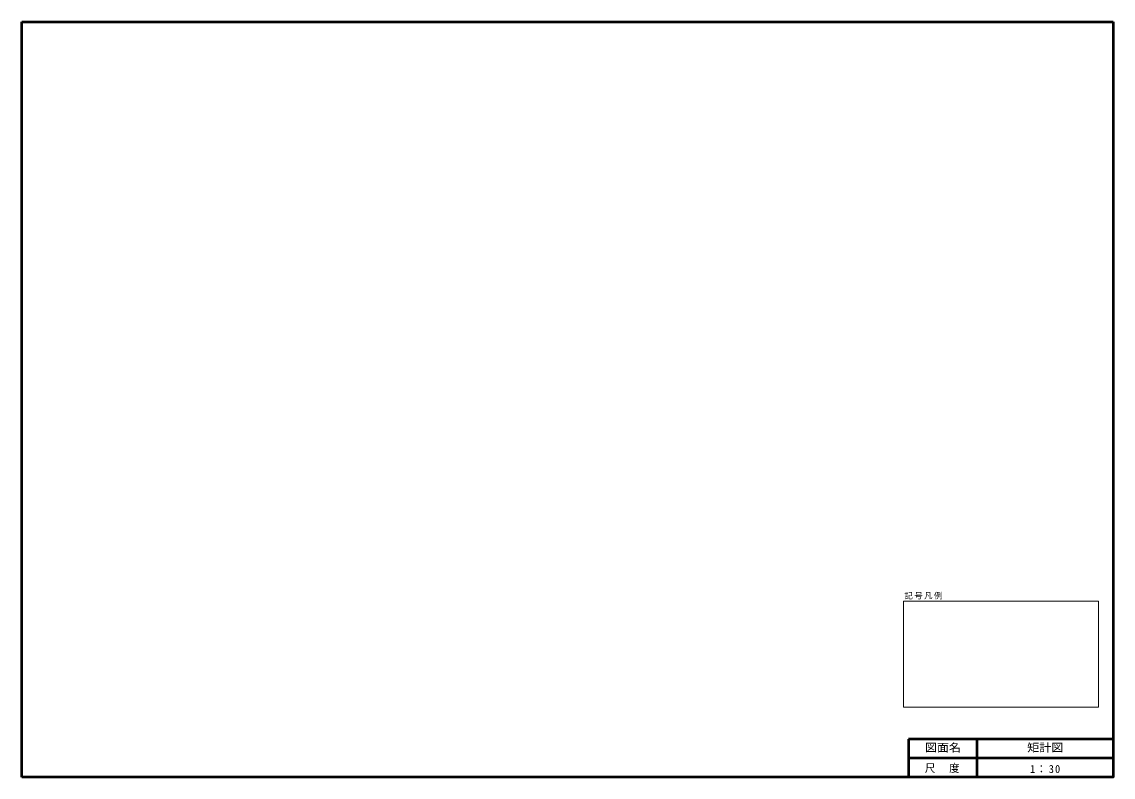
# Model space of a CAD drawing. Units: millimetres, scale not verified. Extents: x -6000 to 6000, y -4155 to 4155.
import ezdxf
from ezdxf.enums import TextEntityAlignment as Align

# ---------------------------------------------------------------- set-up
doc = ezdxf.new("R2010")
doc.units = ezdxf.units.MM
doc.header["$LTSCALE"] = 30
doc.layers.add('0-A', color=4, linetype='Continuous', lineweight=13)
doc.layers.add('0-F', color=2, linetype='Continuous', lineweight=50)
doc.styles.add('ＭＳ ゴシック', font='')
doc.styles.get('ＭＳ ゴシック').set_extended_font_data('MS Gothic')

msp = doc.modelspace()

# ---------------------------------------------------------------- linework, layer by layer
at = {"layer": '0-A'}
msp.add_lwpolyline([(3693.44, -2216.83), (5839.42, -2216.83), (5839.42, -3384.68), (3693.44, -3384.68)], close=True, dxfattribs=at)
at = {"layer": '0-F'}
for p, q in [((-6000, 4155), (6000, 4155)), ((-6000, -4155), (-6000, 4155)), ((3750, -3735), (3750, -4155)), ((6000, -3735), (3750, -3735)), ((4500, -3735), (4500, -4155)), ((6000, -3945), (3750, -3945))]:
    msp.add_line(p, q, dxfattribs=at)
msp.add_lwpolyline([(6000, 4155), (6000, -4155), (-6000, -4155)], dxfattribs=at)

# ---------------------------------------------------------------- texts
at = {"layer": '0-A', "color": 7, "insert": (3705.29, -2199.05), "char_height": 65.98, "attachment_point": 7, "style": 'ＭＳ ゴシック'}
msp.add_mtext('\\T1.17;記号凡例', dxfattribs=at)
at = {"layer": '0-F', "color": 7, "style": 'ＭＳ ゴシック', "width": 1.1}
for s, p in [('図面名', (3930, -3900)), ('矩計図', (5055, -3900))]:
    msp.add_text(s, height=87.98, dxfattribs=at).set_placement(p, align=Align.BOTTOM_LEFT)
at = {"layer": '0-F', "color": 7, "char_height": 87.98, "attachment_point": 7, "style": 'ＭＳ ゴシック'}
for s, insert in [('\\T1.17;\\W0.95;尺\\~\\~度', (3930, -4110)), ('\\T1.21;\\W0.95;1：30', (5085, -4110))]:
    msp.add_mtext(s, dxfattribs=dict(at, insert=insert))

doc.saveas('drawing.dxf')
